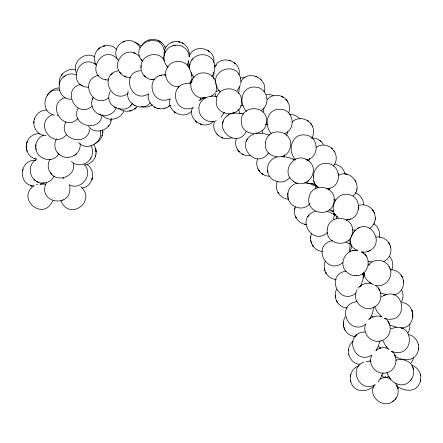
<?xml version="1.0" encoding="UTF-8"?>
<svg xmlns="http://www.w3.org/2000/svg" width="443" height="443" viewBox="0 0 443 443"><rect width="100%" height="100%" fill="white"/><g stroke="black" fill="none" stroke-linecap="round" stroke-linejoin="round"><path stroke-width="0.66" d="M401.546 327.898C416.442 327.615 416.248 303.4 401.696 302.563M326.546 188.64C343.109 188.64 341.858 162.869 325.749 163.434C313.589 162.825 308.716 181.746 318.639 187.611M333.872 214.113C332.737 214.678 329.891 211.35 327.045 211.61M343.353 322.77L343.901 319.669L345.33 316.562M350.673 243.052L349.981 243.229L349.87 243.883M412.666 317.803L412.843 316.252M188.69 61.743L188.807 67.159M316.402 186.752L315.937 186.719M363.011 274.09L362.136 274.106M46.072 135.469C37.522 136.04 31.525 126.205 34.604 118.602L34.41 119.184M102.726 129.877L102.687 133.315L102.045 135.901L102.239 135.32M313.489 177.001L313.539 175.655L313.506 176.347M350.203 243.6L349.854 243.755L349.887 243.373M238.633 93.556L239.453 86.9M322.41 251.474C318.506 251.153 314.823 248.927 312.714 245.632L313.295 246.441L311.163 242.471L310.515 238.306M310.576 237.11L311.518 233.411M369.229 228.594C372.663 226.75 374.961 223.056 375.276 219.196M375.337 218L374.689 213.836L372.563 209.866L373.139 210.674C370.165 205.945 363.836 203.498 358.542 205.558M412.843 316.346L412.837 314.513M310.499 238.622L310.593 236.728M375.26 219.584L375.354 217.685M35.961 148.87L35.789 145.985M35.8 145.797C35.988 141.012 39.355 136.571 43.907 135.071M153.704 79.613C146.738 80.299 140.442 73.721 141.012 66.843M141.057 66.157C141.317 54.207 159.33 49.865 164.48 60.962M287.978 197.296L287.806 194.416M287.817 194.228C288 188.962 292.064 184.21 297.209 183.114M140.963 67.596L141.095 65.558M287.751 195.335L287.884 193.165M315.566 185.933C314.646 186.68 308.306 181.658 304.518 182.937M35.728 146.91L35.866 144.739M334.094 214.024L334.238 214.611L334.077 214.041M363.077 274.444L363.293 273.519L364.102 273.591M364.041 272.894C363.875 278.381 369.03 282.435 373.466 284.722M33.818 122.966L33.917 121.731L33.834 122.766M102.826 131.538L102.732 132.773L102.815 131.737M213.775 62.79C216.561 48.508 193.142 42.378 189.194 56.687M346.249 219.606C361.095 220.509 363.116 196.67 348.547 194.521C337.887 191.969 329.941 205.175 334.493 214.163M295.331 206.809C293.925 210.281 294.23 214.368 296.04 217.64L295.575 216.705L296.04 217.64M353.193 195.939C364.013 186.68 350.247 167.914 338.236 175.555M358.647 209.295L358.703 208.625M358.78 207.595L358.824 207.036M213.941 72.12L213.687 78.832M39.826 133.792C33.856 132.983 28.07 137.43 26.674 143.161L27.117 141.799C24.155 148.87 28.729 158.206 36.653 159.076M96.042 153.76L95.815 149.042L93.772 144.484M227.685 115.424C211.416 127.429 236.645 150.044 246.242 131.521M26.298 145.26L26.375 144.634M96.087 153.422L95.267 156.888L95.71 155.521C94.448 160.543 89.885 164.685 84.635 164.94M111.343 118.896C111.154 129.932 95.167 135.669 88.611 126.349M263.214 112.062L264.011 107.821M363.841 273.58L364.373 273.198M102.156 114.803C100.295 133.653 69.745 125.679 78.046 108.269M240.842 83.721C242.105 56.654 201.742 70.841 220.398 92.144M386.313 377.691C385.188 376.744 386.938 378.189 388.35 376.367M148.388 93.971C146.854 100.877 152.431 107.865 159.27 108.723L158.101 108.485L161.097 108.884L164.752 108.391M189.056 56.411C190.595 49.511 185.019 42.517 178.18 41.659L179.349 41.897L176.353 41.498L172.692 41.991M163.849 56.654L163.218 60.01M191.88 80.321L191.935 79.956M108.945 95.035C106.436 107.882 126.039 114.77 132.413 103.479M194.117 77.359C191.509 73.942 188.818 69.806 189.715 65.293M189.765 64.988C190.817 57.258 200.031 52.595 207.047 55.574C215.935 58.52 216.815 69.961 211.654 76.678M189.554 66.323L189.92 63.986M283.98 157.082L284.356 154.707M239.004 74.673C242.155 60.824 219.739 53.592 214.822 67.253M89.813 128.747C87.83 148.017 56.743 139.384 65.88 121.808M316.097 185.456L316.562 186.37L317.382 186.254M266.42 122.523C268.801 103.584 238.09 104.304 241.474 123.32C243.091 137.33 265.617 136.455 266.42 122.523L266.077 124.433M379.291 237.442C380.498 232.392 378.3 226.816 374.047 223.859M363.996 275.358L363.266 277.905M333.872 214.135L334.232 213.57M333.85 219.363C333.662 215.636 334.066 216.034 334.941 214.091M215.292 92.349L215.514 92.177M128.204 91.247C124.234 103.479 142.164 112.699 150.144 102.887M170.084 98.955C166.131 110.944 183.546 120.629 191.753 111.071M294.966 207.795L294.556 209.655M286.721 135.331L287.651 131.637M315.56 186.06C315.394 184.903 317.459 186.06 316.535 186.896C315.333 186.619 317.133 187.367 317.055 186.276M356.454 190.711L356.532 190.363M356.798 189.161L356.864 188.851M215.193 93.656L215.785 96.657M264.045 91.961C268.918 78.605 247.593 68.726 241.025 81.59M92.061 100.306C90.361 106.298 94.309 112.932 100.151 114.776M191.16 81.036L191.188 80.56L191.188 80.87M350.817 237.459L350.269 242.421M413.48 357.783L412.821 359.987L410.993 363.099M253.9 134.046C233.151 142.408 255.545 171.219 268.552 152.935M349.106 251.452L349.892 248.39L349.915 244.946L350.939 244.425L350.917 243.777M380.094 340.855L378.233 346.47L376.013 350.585M188.757 60.431L187.145 65.88M222.74 123.232L223.338 121.005M109.022 94.542L110.008 91.679M349.848 243.517L350.108 243.179L350.629 243.401M164.237 50.795L165.46 47.628M214.362 122.168C210.785 132.169 222.74 142.264 232.093 137.563M257.366 158.915L256.586 163.81L257.959 168.916M192.367 108.003C187.439 119.937 204.76 130.785 213.471 121.382M34.349 119.405C35.75 114.023 41.011 109.775 46.653 110.091M102.3 135.104C101.303 138.792 98.579 142.009 95.035 143.482M363.022 274.128L363.243 273.68L363.731 273.752L364.179 274.787L363.127 275.396L363.011 279.334L360.596 286.2M215.946 91.695L216.538 89.303L216.439 85.527M308.86 160.909L309.624 158.594M363.072 273.94L363.288 273.785M363.282 273.879L363.249 274.444M236.484 138.332C233.815 144.49 237.276 152.065 243.29 154.701L241.989 154.009L246.402 155.692L250.672 155.742M288.692 112.86C291.361 106.697 287.9 99.121 281.881 96.491L283.188 97.178C278.187 93.999 270.955 94.891 267.223 99.609M173.169 45.701C163.666 47.794 160.671 60.962 168.168 67.192M384.757 377.619L385.072 377.071L385.831 376.999M383.04 372.596L381.489 376.45L378.211 382.004M328.734 189.986L329.149 188.851M178.02 88.196L178.728 86.291M365.84 323.8C361.305 333.274 371.97 344.504 381.711 340.584C391.374 337.837 393.362 323.301 384.651 318.201M391.817 270.003C393.794 265.484 392.775 259.914 389.469 256.281M277.318 181.425C275.624 185.263 276.216 189.92 278.542 193.375L277.927 192.362L279.976 195.208L282.961 197.578L286.112 198.896L288.698 199.278M356.344 291.483C352.013 301.489 363.991 312.492 373.648 307.381C382.414 303.737 383.455 290.431 375.431 285.408M116.282 107.765C113.962 114.322 105.694 117.284 99.492 114.543M336.558 289.196C334.675 292.995 334.775 297.685 336.841 301.395L336.287 300.249C338.087 304.607 342.433 307.874 347.19 308.035M353.58 233.012L353.841 232.409M111.525 118.862L110.944 120.114M356.598 290.901L357.108 289.75M240.477 85.001L237.193 90.665M325.417 260.921C323.468 264.953 323.899 269.964 326.364 273.68L325.544 272.246M351.316 236.185L354.389 230.969L358.254 228.084M349.904 251.973L351.116 248.645L351.426 245.544M371.926 355.159C366.976 364.152 376.467 375.67 386.252 372.862C395.726 371.206 399.475 357.994 392.265 351.637M315.438 211.239C294.933 217.22 312.315 247.15 327.67 232.287M401.557 301.711C403.529 298.089 403.501 293.543 401.663 289.877M246.302 141.361L247.327 139.224M47.196 95.915C49.212 91.241 54.063 87.985 59.163 87.958M201.006 97.897L199.583 100.616M393.395 400.965C398.789 397.116 399.857 388.677 395.599 383.61M346.304 220.459L346.83 219.396M123.735 111.154C120.601 119.627 107.965 122.296 102.2 115.014M354.356 231.379L354.865 230.343M373.643 224.319L373.798 223.997M374.335 222.895L374.485 222.607M90.66 158.516C93.141 154.69 93.307 149.452 90.915 145.542M374.363 385.2C367.164 396.801 384.192 410.046 393.921 400.588M56.593 138.72C53.642 143.382 54.411 150.011 58.493 153.76M141.721 45.9C146.328 36.099 162.293 37.827 165.206 48.071M164.763 52.9L165.189 52.119M165.433 51.659L165.826 50.945M50.042 159.209C47.285 163.461 47.6 169.475 50.934 173.329M54.085 175.91C51.078 183.225 40.773 185.611 34.953 180.212M335.445 214.622L334.349 214.933M411.453 379.158C413.54 376.052 414.266 371.982 413.136 368.388M315.682 185.85L316.108 185.517M380.864 316.989L381.434 316.003M369.683 318.949C371.649 315.338 373.582 311.296 373.388 307.082M223.516 113.22L221.002 117.262M52.723 200.723C43.37 222.198 15.538 198.458 34.177 185.606M163.268 58.426L163.844 57.463M71.34 161.485C76.811 167.055 86.894 165.161 90.632 158.555M408.009 332.903L409.803 328.628L409.908 324.071M166.131 46.57L168.456 44.084L172.969 41.902M90.306 159.098L91.103 157.797M110.401 121.072L110.672 120.64M165.3 47.888L166.286 46.316M311.662 138.255C314.104 134.666 314.253 129.771 312.276 125.945M350.601 243.019C350.646 246.557 354.815 249.248 357.756 250.6M75.288 69.806C66.561 67.414 57.202 76.146 59.495 85.045M58.614 154.026C52.977 164.165 36.32 159.303 35.817 148.112M191.049 81.274L190.656 81.606M349.815 243.705L349.128 243.761L346.044 242.011M46.681 182.211C35.501 203.797 73.903 209.229 69.601 185.434M118.309 70.791C97.792 74.496 111.863 105.589 128.171 93.379M365.159 331.99C343.175 332.278 353.143 365.663 371.599 355.358M309.087 214.988L307.686 216.943M386.185 347.589L386.855 346.659M386.977 372.275C389.519 382.979 403.202 390.178 410.905 379.911M410.639 380.277L411.602 378.953M395.106 399.425L395.544 398.833M396.059 398.124L396.54 397.476M191.365 60.641L192.029 59.777M192.146 59.622L192.755 58.825M310.022 203.337C303.798 212.446 288.365 207.208 287.834 196.537M295.348 159.668L295.669 159.48M61.472 75.21L62.38 74.042M108.197 126.443L109.072 125.319M333.175 166.18C337.018 162.11 337.201 155.471 334.072 150.936L334.686 151.949L331.442 148.006L332.256 148.732C328.174 144.573 320.992 143.632 316.291 147.297M97.776 49.743C93.982 53.636 93.124 60.193 96.325 64.711M66.871 134.478C53.044 150.714 33.131 122.733 52.628 114.682M289.672 177.416C283.697 185.949 269.128 181.719 267.744 171.685M94.182 56.538C84.458 51.095 71.522 62.33 76.307 72.674M75.714 154.529C78.893 152.06 80.587 147.884 80.172 143.886M130.447 105.877L130.851 105.428M131.427 104.786L131.859 104.31M358.149 288.155C361.244 284.168 366.776 282.213 371.644 283.714M334.653 213.321L334.548 214.202L335.229 214.656M350.252 244.342L350.297 244.309M64.058 76.567C54.81 82.93 59.423 99.996 71.24 99.193M216.4 91.463L219.257 90.361M368.986 264.521L368.354 265.152C373.521 257.976 385.681 259.055 389.319 267.129M261.398 110.34C271.149 104.144 267.267 87.703 255.589 87.116C241.717 85.721 237.885 102.66 246.568 111.337M368.482 265.03L369.407 264.1M136.859 107.023C133.293 111.287 124.655 113.059 119.671 108.773M214.794 93.512L212.767 95.234L210.381 96.524M97.637 49.882C102.333 44.466 111.653 43.929 116.537 49.383M78.112 118.403C63.465 133.592 45.258 103.551 65.42 97.554M355.22 336.287L356.034 335.484M356.117 335.406L356.947 334.581M110.767 75.022L111.581 74.225M111.658 74.142L112.494 73.322M307.835 160.327C294.285 150.758 279.81 172.382 293.565 181.392C307.276 191.049 321.768 168.866 307.514 160.15M356.133 292.967C339.792 306.678 324.47 275.413 345.546 271.116M92.133 106.104C77.038 119.638 60.674 90.09 80.205 84.524M170.156 105.257L167.692 107.178L164.48 108.485M292.181 122.03C297.58 116.359 307.641 118.176 311.545 124.66L310.781 123.603L312.42 126.216M342.86 262.577C326.402 276.15 311.313 244.757 332.433 240.665M353.37 341.154C344.183 347.517 348.674 364.057 360.043 364.29M368.587 319.658C372.031 316.335 377.364 315.073 381.877 316.784M67.563 157.437L71.7 156.794L75.482 154.718M74.745 155.305L76.534 153.871M64.595 76.168C67.951 73.665 72.718 73.139 76.489 75M63.537 76.955L65.199 75.714M317.382 186.403L316.811 186.32M199.782 100.24L203.603 97.803M392.088 401.901L392.526 401.585M385.244 377.037L385.039 377.696M369.324 250.899C384.53 243.728 371.965 219.794 357.429 228.466M307.121 181.835L308.754 180.683M227.796 115.357C231.628 112.494 236.778 113.076 241.247 113.48M108.635 97.964C92.437 109.969 78.527 79.375 98.529 75.415M36.232 159.53C28.474 163.755 28.352 175.865 35.54 180.716M226.75 116.083L228.743 114.687M365.564 324.392C348.126 336.475 335.362 304.225 356.798 301.722M152.287 104.808L149.69 106.187L146.854 106.979L143.526 107.101L141.051 106.586M189.233 83.489C193.07 81.169 192.184 76.058 191.083 72.458M284.578 133.642C296.838 128.93 293.382 109.199 280.114 109.271C266.885 108.374 263.363 125.718 271.686 133.797M375.908 350.468C379.269 347.794 384.037 346.647 388.002 348.691M369.739 360.812L370.78 360.153M375.326 384.546C360.536 394.082 347.279 368.526 363.736 362.025M148.433 93.955C131.067 104.548 119.953 72.287 140.653 70.658M381.362 296.915C404.813 282.523 410.478 325.732 384.513 318.406M223.665 113.225L224.701 112.638M380.199 379.164C383.389 376.938 387.658 376.999 390.864 379.147M170.538 105.345L168.628 106.215M373.51 386.695C366.693 392.221 354.588 392.609 351.21 383.04C348.359 376.445 352.013 367.784 359.068 365.807M383.677 261.425C390.826 258.634 393.091 248.922 388.816 242.825L389.641 244.259M191.603 82.105L190.883 81.961M166.07 74.967C143.754 73.012 150.288 107.511 170.073 98.833M214.412 66.051L216.682 65.165M193.563 107.472C172.997 116.265 167.399 80.659 190.407 83.622M384.817 295.077L383.483 295.686M358.891 227.796L359.733 227.414M361.433 251.934L365.375 252.122L368.687 251.187M240.527 106.071L243.179 105.456M367.845 251.569L370.149 250.516M44.355 182.616L40.429 184.266M61.378 200.668L61.749 200.513M62.779 200.092L63.277 199.882M189.2 83.577L190.617 82.874L190.889 82.188M316.053 186.824L315.682 187.179L315.765 188.751M385.161 377.663L385.881 377.657M306.274 159.923C320.333 157.78 318.927 135.397 304.695 134.965C291.583 133.404 287.053 151.124 295.392 159.203M379.191 348.519L380.952 347.932M216.25 120.812C208.631 124.151 199.389 117.916 198.979 109.764C197.827 100.107 208.276 94.409 216.777 96.607M171.181 42.506L171.502 42.401M165.948 107.987L166.269 107.882M390.925 328.828C415.634 319.298 415.207 360.364 391.307 351.327L392.343 351.764M173.817 45.535L174.797 45.352M159.342 75.792L161.75 75.105M36.42 184.653L37.71 184.282M276.991 157.088C270.285 158.345 265.988 165.815 267.86 172.283M240.355 78.018L245.189 77.58M164.198 50.286C159.912 29.952 128.326 45.103 142.325 61.023L141.062 59.44M172.859 45.784L173.905 45.513M385.355 377.17L385.692 377.165M149.607 40.678L148.876 40.845M350.468 218.958L347.899 219.551L349.466 219.191M363.875 274.898L363.537 274.898M393.511 295.027C401.928 293.991 406.148 283.442 401.956 276.449L402.504 277.589C400.533 272.744 395.333 269.272 390.05 269.848M332.051 211.161L333.335 210.912M395.826 360.187C402.992 357.972 412.04 361.311 413.419 369.329M82.066 188.026C93.063 186.852 96.458 170.527 87.182 164.713M356.488 275.701C368.67 275.612 372.724 257.433 361.903 252.028L363.786 253.357L363.565 253.152M357.994 250.605C346.62 247.687 337.848 263.236 346.138 271.481M354.926 250.367L352.634 250.699L356.859 250.417M175.406 45.28C182.178 44.328 189.178 49.832 189.227 56.815M174.653 45.369L175.777 45.236M57.042 115.352L58.077 115.235M205.702 97.809C194.898 100.622 186.37 86.529 193.303 78.051C198.796 69.568 213.105 71.938 215.553 81.778M289.201 114.593C293.305 114.072 297.48 115.977 300.127 119.095M266.381 94.309L269.876 94.464L273.015 95.594M366.162 361.377L371.024 361.211M256.098 133.581L263.264 133.598L269.776 134.999M306.694 183.336L311.351 183.424L315.41 184.869M307.52 183.286L308.633 183.219M179.847 86.512C169.708 88.489 161.662 75.991 167.448 67.53C172.034 58.814 186.21 59.528 189.654 68.875M265.545 124.367L267.251 124.311M88.583 87.326C65.885 86.535 78.295 51.482 96.519 64.96L94.381 63.493M153.068 79.613L154.33 79.574M130.801 77.503L127.451 77.298L125.275 76.65M151.595 79.624L154.291 79.568M108.485 80.017L105.512 79.806L105.966 79.878C84.641 75.814 101.281 43.336 117.052 58.493M364.356 273.331L363.725 273.99L364.323 274.87M39.997 184.083L45.529 184.199M346.027 271.371C348.226 273.846 351.36 275.457 354.671 275.696M164.331 74.961L165.92 74.972M354.561 275.696L356.648 275.701M281.87 156.833C286.261 156.324 292.596 158.6 295.01 160.15M355.546 336.481C348.414 336.619 342.766 329.564 343.358 322.681L343.358 324.514M333.623 199.887L336.038 199.965M57.734 153.029C60.209 155.847 63.908 157.503 67.663 157.442M327.82 188.989L329.67 189.1M355.519 230.144L352.478 229.851M312.204 137.856L316.784 138.709L320.322 140.846M191.625 80.72L192.052 81.086M269.289 176.275C265.047 176.12 260.966 173.783 258.69 170.201L259.454 171.258L257.815 168.645M336.209 279.478C331.84 279.311 327.792 276.532 325.788 272.694L326.048 273.176M35.872 160.549C19.708 158.273 17.061 184.986 33.535 185.85M292.768 159.142L295.298 159.624M191.083 81.833L191.609 82.044M240.045 113.281L243.766 113.901M347.085 174.309L345.202 173.988M304.335 224.197L306.218 224.518C301.805 224.108 297.762 221.234 295.83 217.253M368.055 261.187L371.71 261.824M385.609 376.971L386.313 377.552M59.772 90.278C44.034 86.712 38.619 112.278 54.611 115.163M386.285 294.495L380.288 293.083M134.5 53.044C123.137 48.054 112.085 64.03 120.346 73.084M178.762 41.764L179.83 42.013M157.614 108.374L158.683 108.624M396.684 327.2L389.713 325.145M118.364 108.762L119.023 108.923M374.955 285.242C385.288 288.731 394.957 275.767 389.115 266.686M408.546 334.67C416.348 335.993 420.828 345.39 417.622 352.456C414.078 361.953 402.333 360.851 395.228 356.344M350.28 244.519C351.93 244.857 349.289 242.576 350.191 241.789M311.351 183.424L313.555 184M334.786 164.065C339.809 165.006 344.117 169.126 345.064 174.182M134.871 42.467L138.581 44.217L140.564 45.9M230.593 60.625L229.031 60.154L230.676 60.658M200.242 124.079L201.803 124.544L200.158 124.04M100.373 114.853L100.827 115.014M329.105 209.622L333.219 211.726L331.447 210.591M411.813 365.431C419.515 367.457 423.104 377.298 419.228 384.053C414.82 393.085 403.219 390.992 396.596 385.881M134.589 53.082L137.723 54.86L139.661 56.837M119.582 72.143L122.052 74.834L125.186 76.617M133.415 52.623L135.691 53.509M124.084 76.19L126.36 77.071M191.703 81.025L192.024 81.163M402.216 328.413L403.252 328.85M400.937 327.881L401.984 328.324M392.576 351.853L393.622 352.296M69.014 184.62C80.72 191.531 94.043 174.298 84.425 164.702M355.231 192.744C360.109 194.566 363.576 199.439 363.697 204.644M334.443 214.982C333.944 215.237 333.64 212.9 334.72 213.847M37.533 181.879L38.486 182.35M36.536 181.386L37.367 181.796M182.034 42.866L182.987 43.386L182.461 43.087M159.779 41.31L158.583 40.651M155.41 107.522L154.463 107.001L154.989 107.295M133.786 104.991L134.988 105.65M305.82 159.209L306.152 159.397M293.565 181.392L293.881 181.575M295.248 182.328L295.581 182.516M138.581 44.217L137.059 43.325M114.222 106.89L115.745 107.787M334.243 214.827L334.559 214.589M371.55 316.075L373.172 317.116M334.902 214.761L338.441 217.663M336.542 216.433L337.389 216.981M80.482 84.63L82.348 85.909M361.903 252.028L363.786 253.357M385.216 377.37L383.428 377.098L381.534 375.116M369.772 282.468L370.741 283.188M160.205 41.576L160.538 41.83M161.252 42.378L161.678 42.711M378.305 346.171L380.559 348.137M80.87 186.819C97.128 200.967 69.302 221.611 60.94 200.801M34.637 158.395L35.385 158.987M50.297 172.571C57.097 183.624 76.456 176.303 73.388 163.351M319.73 140.342L321.95 142.408L323.335 144.379M320.704 141.179L321.158 141.566M34.117 179.487L34.571 179.88M382.193 317.122L377.12 311.789L374.7 306.512M143.853 75.415L144.673 76.207M144.795 76.329L145.642 77.143M58.714 153.965L59.39 154.618M78.561 142.375C86.629 152.121 103.701 142.43 100.262 130.558M348.768 240.078L350.103 241.601M32.012 186.896L30.417 185.063M260.351 79.042L261.298 80.011M216.898 134.007L218.028 135.17M389.081 349.815L385.382 345.396L382.83 340.65M334.166 214.755L333.928 214.29M118.248 60.309C113.12 54.395 116.326 44.571 123.309 41.769L122.866 41.985L124.937 41.155L124.472 41.304C130.38 39.062 137.828 41.935 140.171 47.949M51.25 173.7L51.831 174.392M120.313 73.04L121.105 74.014M334.465 214.107L335.058 214.977M287.861 101.923L287.147 100.838M237.31 149.269L238.024 150.354M372.923 210.353L373.443 211.139M312.409 245.167L312.93 245.954M390.078 378.156L388.926 376.406M401.674 275.956L400.998 274.92M337.123 301.882L337.799 302.923M315.455 184.941L315.721 185.362M354.206 336.154L354.932 337.3M314.907 184.061L315.344 184.759M317.421 186.614L317.797 187.217M389.131 243.334L389.391 243.811C387.032 238.86 380.997 236.352 376.018 237.055M355.591 181.253L355.38 180.866L355.845 181.802L355.125 180.39M344.682 329.404L345.175 330.317M333.983 213.166L334.166 213.52M63.111 177.372L63.881 179.005M389.818 268.203L389.962 268.519M363.349 274.483L363.232 274.023L363.288 274.389M350.042 243.8L350.064 243.916M313.821 180.982L314.491 183.131M166.922 65.891L167.493 67.674M95.76 148.859L96.159 151.949L96.076 150.548M363.67 272.528L363.88 273.209M27.095 151.373L26.226 146.738L26.303 148.139M412.754 367.125L413.07 368.172M390.327 245.959L390.737 247.559L390.466 246.458L390.61 246.972M324.569 269.532L324.713 270.047L324.442 268.945L324.852 270.546M310.676 240.483L310.997 241.911M412.466 312.232L412.704 313.45M343.735 326.796L343.491 325.572M336.126 215.979L336.53 218.848M215.968 83.09L216.206 84.308M36.055 149.369L36.165 149.956M288.077 197.794L288.188 198.381M267.517 170.428L267.661 171.203M191.398 73.472L191.797 75.598M418.292 344.266L418.353 344.621M348.669 354.156L348.735 354.511M239.657 113.873L238.727 109.305M338.635 175.063L338.729 175.766M338.424 173.501L338.502 174.105M350.33 242.825L350.363 243.129M262.311 130.447L262.505 133.016M164.27 50.906L164.342 51.914M164.137 55.674L164.015 52.318M384.74 377.702L385.094 377.159L385.033 377.691M385.039 377.442L385 377.17L385.039 377.464M241.623 102.394C241.341 118.275 214.617 116.88 216.289 100.65C216.992 83.672 243.046 85.599 241.623 102.394M327.283 229.203C324.929 245.643 350.74 248.866 352.539 232.442C354.893 216.001 329.083 212.778 327.283 229.203M265.551 142.197C262.35 158.301 287.64 163.046 290.447 146.766C293.847 130.63 268.231 125.519 265.551 142.197M348.558 349.333L348.403 350.712L348.558 349.333M418.618 348.065L418.441 349.654L418.618 348.065M309.009 197.384C305.482 213.698 331.015 218.598 333.944 202.368C337.477 186.054 311.938 181.154 309.009 197.384M350.657 374.878L350.396 376.151L350.729 374.556L350.651 374.856M420.651 379.695L420.318 381.29L420.651 379.695M22.726 169.519L22.438 170.605L22.842 169.088L22.726 169.519M92.382 177.959L91.978 179.476L92.382 177.959M92.476 99.105L92.183 99.841L93.085 97.626L92.476 99.105M98.778 48.78L99.891 47.916L98.778 48.78M135.962 107.904L134.75 108.851L135.962 107.904M361.355 285.214L359.439 286.737L361.355 285.214M234.358 112.572L232.586 113.253L234.358 112.572M104.681 45.823L103.324 46.194L104.681 45.823M131.311 110.573L129.816 110.983L131.311 110.573M205.364 97.776L202.401 98.058L205.364 97.776M255.971 76.379L255.572 76.229L257.045 76.816L255.971 76.379M222.812 137.978L221.334 137.391L222.812 137.978M307.846 120.884L307.37 120.568L308.444 121.31L307.846 120.884M262.865 174.293L261.791 173.551L262.865 174.293M208.675 51L207.889 50.441L209.09 51.305L208.675 51M175.638 112.838L174.437 111.974L175.638 112.838M235.128 63.432L234.131 62.574L235.36 63.642L235.128 63.432M196.703 122.124L195.474 121.055L196.703 122.124M365.204 254.736L364.894 254.415L366.383 256.309L365.204 254.736M286.56 100.101L285.995 99.431L286.903 100.511L286.56 100.101M239.181 151.761L238.273 150.675L239.181 151.761M378.566 288.52L378.184 287.983L379.596 290.148L378.566 288.52M388.533 322.294L388.101 321.546L389.386 323.944L388.533 322.294M395.222 356.172L394.436 354.406L395.56 356.992L395.222 356.172M411.907 310.537L411.702 310.028L412.206 311.313L411.907 310.537M344.493 328.999L343.99 327.709L344.482 329.011M374.368 213.022L374.269 212.767L374.579 213.598L374.368 213.022M311.584 243.545L311.274 242.709L311.584 243.545M397.986 388.589L397.05 385.864L397.986 388.589M420.352 374.385L420.269 374.064L420.623 375.653L420.352 374.385M350.784 381.783L350.424 380.194L350.784 381.783M403.567 282.064L403.407 280.735L403.573 282.097M335.39 297.109L335.229 295.774L335.39 297.109"/></g></svg>
